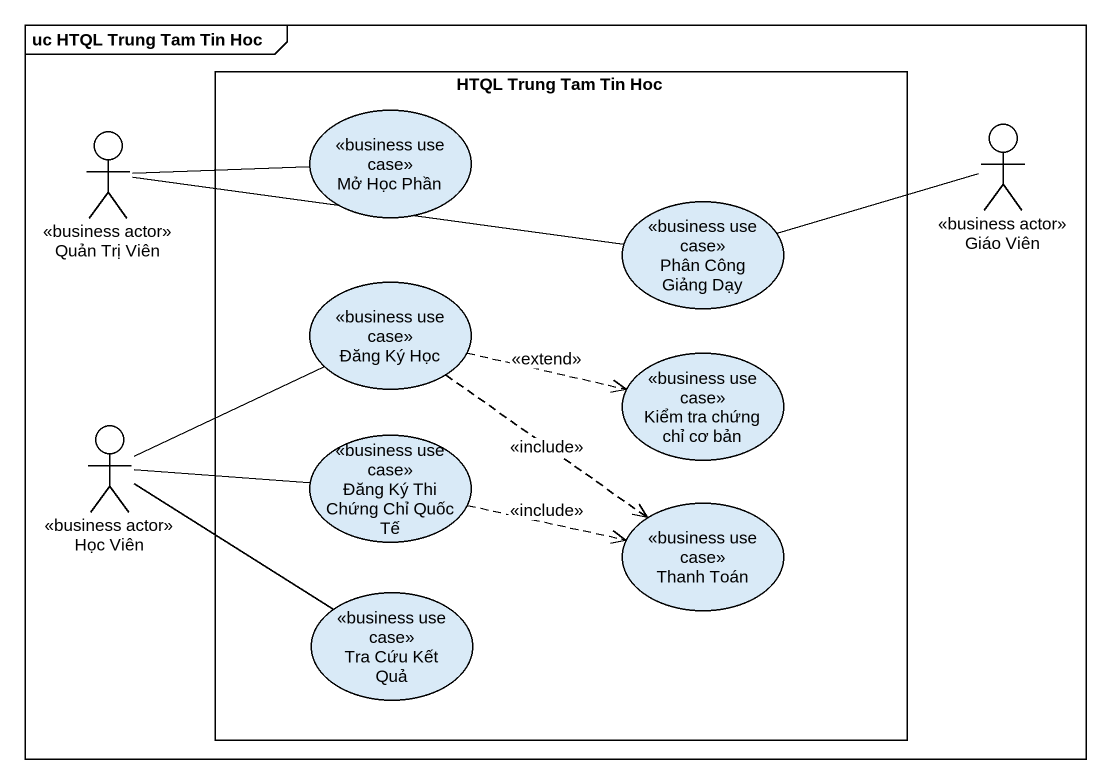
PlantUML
@startuml
mainframe uc HTQL Trung Tam Tin Hoc
rectangle "HTQL Trung Tam Tin Hoc" as HTQL_Trung_Tam_Tin_Hoc {
  usecase "Mở Học Phần" as Mở_Học_Phần <<business use case>>
  usecase "Phân Công Giảng Dạy" as Phân_Công_Giảng_Dạy <<business use case>>
  usecase "Đăng Ký Học" as Đăng_Ký_Học <<business use case>>
  usecase "Kiểm tra chứng chỉ cơ bản" as Kiểm_tra_chứng_chỉ_cơ_bản <<business use case>>
  usecase "Đăng Ký Thi Chứng Chỉ Quốc Tế" as Đăng_Ký_Thi_Chứng_Chỉ_Quốc <<business use case>>
  usecase "Thanh Toán" as Thanh_Toán <<business use case>>
  usecase "Tra Cứu Kết Quả" as Tra_Cứu_Kết_Quả <<business use case>>
}
actor "Quản Trị Viên" as Quản_Trị_Viên <<business actor>>
actor "Giáo Viên" as Giáo_Viên <<business actor>>
actor "Học Viên" as Học_Viên <<business actor>>
Quản_Trị_Viên -right- Mở_Học_Phần
Quản_Trị_Viên -right- Phân_Công_Giảng_Dạy
Giáo_Viên -left- Phân_Công_Giảng_Dạy
Đăng_Ký_Học .right.> Kiểm_tra_chứng_chỉ_cơ_bản : <<extend>>
Đăng_Ký_Học ..> Thanh_Toán : <<include>>
Học_Viên -right- Đăng_Ký_Học
Học_Viên -right- Đăng_Ký_Thi_Chứng_Chỉ_Quốc
Học_Viên -right- Tra_Cứu_Kết_Quả
Đăng_Ký_Thi_Chứng_Chỉ_Quốc .right.> Thanh_Toán : <<include>>
@enduml
